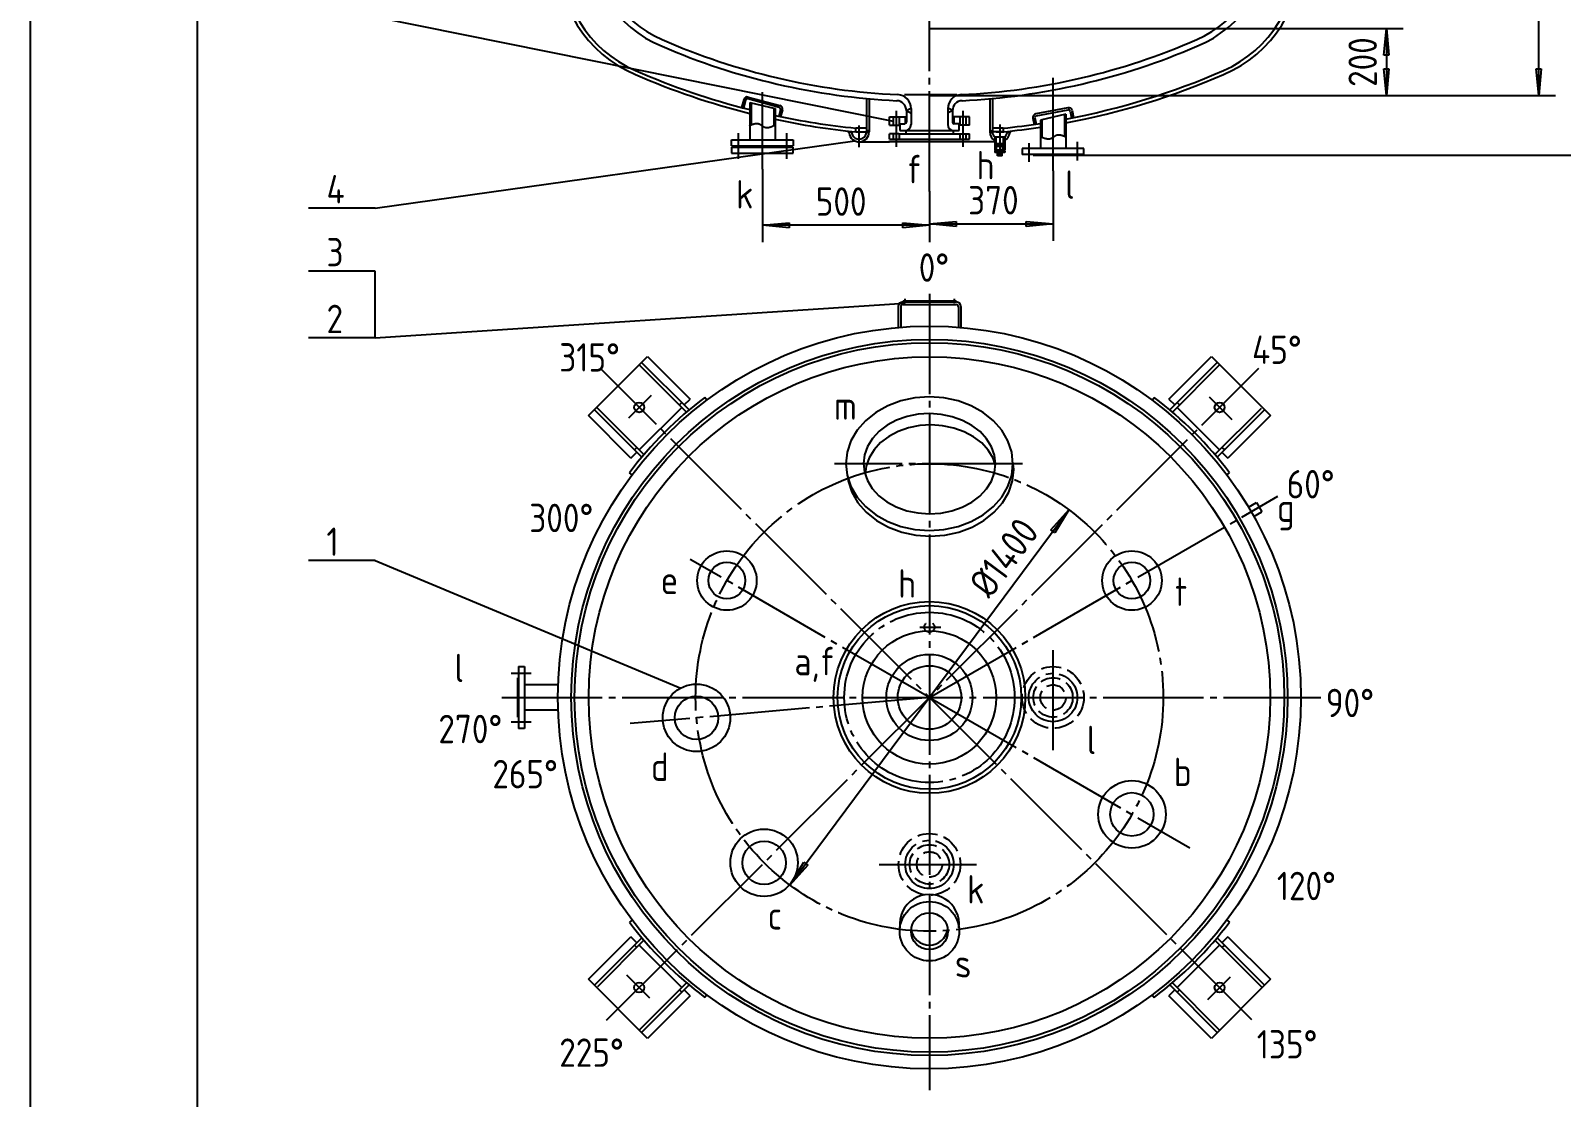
# Model space of a CAD drawing. Extents: x 900 to 66750, y -16816 to 61910.
# Drawn here: x 900.2 to 1129.3, y -3812.2 to -3652.5 of the extents above; entities that cross this region are included whole.
import ezdxf

# ---------------------------------------------------------------- set-up
doc = ezdxf.new("R2010")
doc.units = 0
doc.linetypes.add('DASHDOT', pattern=[18, 15, -1, 1, -1])
doc.linetypes.add('DASHED', pattern=[4, 3, -1])
doc.layers.get('0').update_dxf_attribs({"linetype": 'DASHDOT'})
for name, color, linetype in [('1', 7, 'CONTINUOUS'), ('11', 3, 'CONTINUOUS'), ('12', 7, 'CONTINUOUS'), ('2', 4, 'CONTINUOUS'), ('3', 7, 'CONTINUOUS'), ('4', 2, 'DASHED'), ('5', 3, 'DASHDOT'), ('8', 3, 'CONTINUOUS')]:
    doc.layers.add(name, color=color, linetype=linetype)
doc.styles.get("Standard").update_dxf_attribs({"font": 'gbenor.shx', "bigfont": 'gbcbig.shx'})
doc.dimstyles.get("Standard").update_dxf_attribs({"dimtxt": 3.5, "dimasz": 4, "dimexe": 2, "dimexo": 0, "dimgap": 1, "dimtad": 1, "dimtoh": 1, "dimdec": 4, "dimzin": 0, "dimdsep": 46, "dimtxsty": 'Standard', "dimcen": 0, "dimadec": 0, "dimazin": 0, "dimtfac": 1, "dimtdec": 4, "dimtmove": 0, "dimatfit": 0, "dimfxl": 1, "dimtolj": 1, "dimtzin": 0, "dimarcsym": 0})

# ---------------------------------------------------------------- blocks, each defined once
blk = doc.blocks.new('Cadt1')
at = {"layer": '1'}
blk.add_line((925.15, -3924.96), (925.15, -3350.96), dxfattribs=at)
at = {"layer": '2'}
blk.add_line((900.15, -3934.96), (900.15, -3340.96), dxfattribs=at)
blk = doc.blocks.new('*D3')
at = {"layer": '8'}
for p, q in [((1088.28, -3487.15), (1128.38, -3487.15)), ((1125.51, -3491.15), (1125.88, -3487.15)), ((1125.88, -3487.15), (1126.26, -3491.15)), ((1125.88, -3662.16), (1125.88, -3487.15)), ((1126.26, -3491.15), (1125.51, -3491.15)), ((1125.88, -3662.16), (1125.51, -3658.16, 1)), ((1125.51, -3658.16), (1126.26, -3658.16)), ((1126.26, -3658.16), (1125.88, -3662.16)), ((1044, -3662.16), (1128.38, -3662.16))]:
    blk.add_line(p, q, dxfattribs=at)
at = {"layer": '12', "insert": (1124.45, -3574.41), "char_height": 4.25, "width": 65536, "attachment_point": 7, "rotation": 90}
blk.add_mtext('3500', dxfattribs=at)
blk = doc.blocks.new('*D4')
at = {"layer": '8'}
for p, q in [((1009.68, -3673.21), (1009.68, -3684.11)), ((1034.68, -3676.52), (1034.68, -3684.11)), ((1009.68, -3681.61), (1013.68, -3681.23)), ((1013.68, -3681.98), (1009.68, -3681.61)), ((1034.68, -3681.61), (1009.68, -3681.61)), ((1013.68, -3681.23), (1013.68, -3681.98)), ((1030.68, -3681.98), (1030.68, -3681.23)), ((1030.68, -3681.23), (1034.68, -3681.61)), ((1034.68, -3681.61), (1030.68, -3681.98, 1))]:
    blk.add_line(p, q, dxfattribs=at)
at = {"layer": '12', "insert": (1017.67, -3680.18), "char_height": 4.25, "width": 65536, "attachment_point": 7}
blk.add_mtext('500', dxfattribs=at)
blk = doc.blocks.new('*D5')
at = {"layer": '8'}
for p, q in [((1053.18, -3673.47), (1053.18, -3683.91)), ((1034.68, -3676.52), (1034.68, -3683.91)), ((1034.68, -3681.41), (1038.68, -3681.03, 1)), ((1038.68, -3681.78), (1034.68, -3681.41)), ((1034.68, -3681.41), (1053.18, -3681.41)), ((1038.68, -3681.03), (1038.68, -3681.78)), ((1049.18, -3681.78), (1049.18, -3681.03)), ((1049.18, -3681.03), (1053.18, -3681.41)), ((1053.18, -3681.41), (1049.18, -3681.78))]:
    blk.add_line(p, q, dxfattribs=at)
at = {"layer": '12', "insert": (1040.47, -3679.98), "char_height": 4.25, "width": 65536, "attachment_point": 7}
blk.add_mtext('370', dxfattribs=at)
blk = doc.blocks.new('*D11')
at = {"layer": '8'}
for p, q in [((1082.14, -3642.39), (1101.06, -3646.27)), ((1084.49, -3643.35), (1084.68, -3642.43)), ((1084.68, -3642.43), (1089.48, -3643.89)), ((1089.48, -3643.89), (1084.49, -3643.35)), ((1089.53, -3643.68), (1088.86, -3646.96)), ((1090.1, -3643.8), (1089.43, -3647.07)), ((1090.06, -3644.01), (1095.05, -3644.56)), ((1094.86, -3645.48), (1090.06, -3644.01)), ((1095.05, -3644.56), (1094.86, -3645.48))]:
    blk.add_line(p, q, dxfattribs=at)
at = {"layer": '12', "insert": (1095.82, -3643.37), "char_height": 4.25, "width": 65536, "attachment_point": 7, "rotation": 348.4043}
blk.add_mtext('12', dxfattribs=at)
blk = doc.blocks.new('*D12')
at = {"layer": '8'}
for p, q in [((1034.68, -3652.16), (1105.58, -3652.16)), ((1102.71, -3656.16), (1103.08, -3652.16)), ((1103.08, -3652.16), (1103.46, -3656.16)), ((1103.08, -3652.16), (1103.08, -3662.16)), ((1103.46, -3656.16), (1102.71, -3656.16)), ((1103.08, -3662.16), (1102.71, -3658.16)), ((1102.71, -3658.16), (1103.46, -3658.16)), ((1103.46, -3658.16), (1103.08, -3662.16)), ((1044, -3662.16), (1105.58, -3662.16))]:
    blk.add_line(p, q, dxfattribs=at)
at = {"layer": '12', "insert": (1101.65, -3660.89), "char_height": 4.25, "width": 65536, "attachment_point": 7, "rotation": 90}
blk.add_mtext('200', dxfattribs=at)
blk = doc.blocks.new('Cadt16')
at = {"layer": '1'}
for p, q in [((983.68, -3635.9), (983.68, -3637.56, 1)), ((984.68, -3637.56), (984.68, -3635.9)), ((1084.68, -3637.56), (1084.68, -3635.9)), ((1085.68, -3637.56), (1085.68, -3635.9))]:
    blk.add_line(p, q, dxfattribs=at)
for centre, radius, start, end in [((1001.33, -3638.44), 17.67, 177.1457, 247.9066), ((1001.32, -3638.52), 16.67, 176.6917, 246.526), ((1068.04, -3638.52), 16.67, 293.474, 363.3083), ((1068.04, -3638.44), 17.67, 292.0934, 362.8543)]:
    blk.add_arc(centre, radius, start, end, dxfattribs=at)
blk = doc.blocks.new('Cadt26')
at = {"layer": '2'}
for p, q in [((1007.78, -3666.66), (1007.8, -3666.65, 1)), ((1007.8, -3666.65), (1007.81, -3666.64)), ((1007.81, -3666.64), (1007.83, -3666.63)), ((1007.83, -3666.63), (1007.86, -3666.62)), ((1007.86, -3666.62), (1007.88, -3666.61)), ((1007.88, -3666.61), (1007.91, -3666.6)), ((1007.91, -3666.6), (1007.93, -3666.59)), ((1007.93, -3666.59), (1007.96, -3666.58)), ((1007.96, -3666.58), (1007.99, -3666.57)), ((1007.99, -3666.57), (1008.02, -3666.56)), ((1008.02, -3666.56), (1008.05, -3666.55)), ((1008.05, -3666.55), (1008.08, -3666.54)), ((1008.08, -3666.54), (1008.11, -3666.52)), ((1008.11, -3666.52), (1008.14, -3666.51)), ((1008.14, -3666.51), (1008.17, -3666.5)), ((1008.17, -3666.5), (1008.2, -3666.49)), ((1008.2, -3666.49), (1008.23, -3666.48)), ((1008.23, -3666.48), (1008.27, -3666.47)), ((1008.27, -3666.47), (1008.3, -3666.46)), ((1008.3, -3666.46), (1008.33, -3666.45)), ((1008.33, -3666.45), (1008.36, -3666.44)), ((1008.36, -3666.44), (1008.4, -3666.43)), ((1008.4, -3666.43), (1008.43, -3666.42)), ((1008.43, -3666.42), (1008.46, -3666.41)), ((1008.46, -3666.41), (1008.49, -3666.4)), ((1008.49, -3666.4), (1008.52, -3666.4)), ((1008.52, -3666.4), (1008.56, -3666.39)), ((1008.56, -3666.39), (1008.59, -3666.38)), ((1008.59, -3666.38), (1008.62, -3666.38)), ((1008.62, -3666.38), (1008.65, -3666.37)), ((1008.65, -3666.37), (1008.68, -3666.37)), ((1008.68, -3666.37), (1008.71, -3666.37)), ((1008.71, -3666.37), (1008.74, -3666.36)), ((1008.74, -3666.36), (1008.77, -3666.36)), ((1008.77, -3666.36), (1008.8, -3666.36)), ((1008.8, -3666.36), (1008.83, -3666.36)), ((1008.83, -3666.36), (1008.86, -3666.36)), ((1008.86, -3666.36), (1008.88, -3666.36)), ((1008.88, -3666.36), (1008.91, -3666.36)), ((1008.91, -3666.36), (1008.94, -3666.36)), ((1008.94, -3666.36), (1008.97, -3666.36)), ((1008.97, -3666.36), (1008.99, -3666.37)), ((1008.99, -3666.37), (1009.02, -3666.37)), ((1009.02, -3666.37), (1009.05, -3666.38)), ((1009.05, -3666.38), (1009.07, -3666.38)), ((1009.07, -3666.38), (1009.1, -3666.39)), ((1009.1, -3666.39), (1009.12, -3666.4)), ((1009.12, -3666.4), (1009.15, -3666.41)), ((1009.15, -3666.41), (1009.17, -3666.41)), ((1009.17, -3666.41), (1009.2, -3666.42)), ((1009.2, -3666.42), (1009.22, -3666.43)), ((1009.22, -3666.43), (1009.24, -3666.44)), ((1009.24, -3666.44), (1009.27, -3666.45)), ((1009.27, -3666.45), (1009.29, -3666.47)), ((1009.29, -3666.47), (1009.31, -3666.48)), ((1009.31, -3666.48), (1009.33, -3666.49)), ((1009.33, -3666.49), (1009.36, -3666.5)), ((1009.36, -3666.5), (1009.38, -3666.52)), ((1009.38, -3666.52), (1009.4, -3666.53)), ((1009.4, -3666.53), (1009.42, -3666.54)), ((1009.42, -3666.54), (1009.44, -3666.56)), ((1009.44, -3666.56), (1009.46, -3666.57)), ((1009.46, -3666.57), (1009.48, -3666.59)), ((1009.48, -3666.59), (1009.5, -3666.6)), ((1009.5, -3666.6), (1009.53, -3666.62)), ((1009.53, -3666.62), (1009.55, -3666.63)), ((1009.55, -3666.63), (1009.57, -3666.65)), ((1009.57, -3666.65), (1009.59, -3666.67)), ((1009.59, -3666.67), (1009.61, -3666.68)), ((1009.61, -3666.68), (1009.63, -3666.7)), ((1009.63, -3666.7), (1009.65, -3666.71)), ((1009.65, -3666.71), (1009.67, -3666.73)), ((1009.67, -3666.73), (1009.69, -3666.74)), ((1009.69, -3666.74), (1009.71, -3666.76)), ((1009.71, -3666.76), (1009.74, -3666.77)), ((1009.74, -3666.77), (1009.76, -3666.79)), ((1009.76, -3666.79), (1009.78, -3666.8)), ((1009.78, -3666.8), (1009.8, -3666.81)), ((1009.8, -3666.81), (1009.83, -3666.83)), ((1009.83, -3666.83), (1009.85, -3666.84)), ((1009.85, -3666.84), (1009.87, -3666.85)), ((1009.87, -3666.85), (1009.9, -3666.87)), ((1009.9, -3666.87), (1009.92, -3666.88)), ((1009.92, -3666.88), (1009.94, -3666.89)), ((1009.94, -3666.89), (1009.97, -3666.9)), ((1009.97, -3666.9), (1010, -3666.91)), ((1010, -3666.91), (1010.02, -3666.92)), ((1010.02, -3666.92), (1010.05, -3666.93)), ((1010.05, -3666.93), (1010.08, -3666.93)), ((1010.08, -3666.93), (1010.1, -3666.94)), ((1010.1, -3666.94), (1010.13, -3666.95)), ((1010.13, -3666.95), (1010.16, -3666.95)), ((1010.16, -3666.95), (1010.19, -3666.96)), ((1010.19, -3666.96), (1010.22, -3666.96)), ((1010.22, -3666.96), (1010.25, -3666.96)), ((1010.25, -3666.96), (1010.28, -3666.97)), ((1010.28, -3666.97), (1010.31, -3666.97)), ((1010.31, -3666.97), (1010.34, -3666.97)), ((1010.34, -3666.97), (1010.37, -3666.97)), ((1010.37, -3666.97), (1010.4, -3666.97)), ((1010.4, -3666.97), (1010.43, -3666.97)), ((1010.43, -3666.97), (1010.47, -3666.97)), ((1010.47, -3666.97), (1010.5, -3666.97)), ((1010.5, -3666.97), (1010.53, -3666.96)), ((1010.53, -3666.96), (1010.57, -3666.96)), ((1010.57, -3666.96), (1010.6, -3666.95)), ((1010.6, -3666.95), (1010.64, -3666.95)), ((1010.64, -3666.95), (1010.67, -3666.94)), ((1010.67, -3666.94), (1010.7, -3666.93)), ((1010.7, -3666.93), (1010.74, -3666.93)), ((1010.74, -3666.93), (1010.77, -3666.92)), ((1010.77, -3666.92), (1010.8, -3666.91)), ((1010.8, -3666.91), (1010.83, -3666.9)), ((1010.83, -3666.9), (1010.86, -3666.9)), ((1010.86, -3666.9), (1010.9, -3666.89)), ((1010.9, -3666.89), (1010.93, -3666.88)), ((1010.93, -3666.88), (1010.96, -3666.87)), ((1010.96, -3666.87), (1011, -3666.85)), ((1011, -3666.85), (1011.05, -3666.83)), ((1011.05, -3666.83), (1011.1, -3666.81)), ((1011.1, -3666.81), (1011.16, -3666.78)), ((1011.16, -3666.78), (1011.22, -3666.76)), ((1011.22, -3666.76), (1011.29, -3666.73)), ((1011.29, -3666.73), (1011.35, -3666.69)), ((1011.35, -3666.69), (1011.42, -3666.66)), ((1011.42, -3666.66), (1011.48, -3666.63)), ((1011.48, -3666.63), (1011.53, -3666.61)), ((1011.53, -3666.61), (1011.58, -3666.59))]:
    blk.add_line(p, q, dxfattribs=at)
blk = doc.blocks.new('Cadt30')
at = {"layer": '11', "width": 65536, "attachment_point": 7}
for s, insert, char_height in [('l', (963.6, -3750), 4.25), ('1', (965.42, -3749.97), 2.55)]:
    blk.add_mtext(s, dxfattribs=dict(at, insert=insert, char_height=char_height))
blk = doc.blocks.new('Cadt31')
at = {"layer": '11', "width": 65536, "attachment_point": 7}
for s, insert, char_height in [('l', (1058.22, -3760.78), 4.25), ('2', (1060.05, -3760.75), 2.55)]:
    blk.add_mtext(s, dxfattribs=dict(at, insert=insert, char_height=char_height))
blk = doc.blocks.new('Cadt32')
at = {"layer": '1'}
for p, q in [((979.08, -3638.1), (979.08, -3640.52, 1)), ((983.68, -3638.1), (979.08, -3638.1, 6.28)), ((979.68, -3640.52), (979.68, -3638.1)), ((1090.28, -3638.1), (1085.68, -3638.1, 6.28))]:
    blk.add_line(p, q, dxfattribs=at)
for centre, radius, start, end in [((997.99, -3641.57), 18.93, 176.8263, 247.3072), ((997.98, -3641.62), 18.33, 176.5642, 246.5341), ((1071.38, -3641.57), 18.93, 292.6928, 363.1737), ((1071.38, -3641.62), 18.33, 293.4659, 363.4358), ((1034.68, -3557.62), 110, 246.4218, 255.845), ((1034.68, -3557.62), 110, 280.6876, 293.5782), ((1034.68, -3557.57), 110.6, 246.5574, 255.9234), ((1034.68, -3557.57), 110.6, 280.629, 293.4426), ((1034.68, -3557.62), 110, 257.8776, 264.2477), ((1034.68, -3557.57), 110.6, 257.9444, 264.2791), ((1034.68, -3557.62), 110, 275.7523, 278.6796), ((1034.68, -3557.57), 110.6, 275.7209, 278.6322)]:
    blk.add_arc(centre, radius, start, end, dxfattribs=at)
blk = doc.blocks.new('Cadt33')
at = {"layer": '2'}
for p, q in [((1053.76, -3668.13), (1053.74, -3668.13)), ((1053.79, -3668.12), (1053.76, -3668.13)), ((1053.81, -3668.11), (1053.79, -3668.12)), ((1053.84, -3668.11), (1053.81, -3668.11)), ((1053.87, -3668.1), (1053.84, -3668.11)), ((1053.89, -3668.1), (1053.87, -3668.1)), ((1053.92, -3668.1), (1053.89, -3668.1)), ((1053.95, -3668.1), (1053.92, -3668.1)), ((1053.98, -3668.09), (1053.95, -3668.1)), ((1054.01, -3668.09), (1053.98, -3668.09)), ((1054.03, -3668.09), (1054.01, -3668.09)), ((1054.06, -3668.1), (1054.03, -3668.09)), ((1054.09, -3668.1), (1054.06, -3668.1)), ((1054.12, -3668.1), (1054.09, -3668.1)), ((1054.15, -3668.1), (1054.12, -3668.1)), ((1054.18, -3668.11), (1054.15, -3668.1)), ((1054.21, -3668.11), (1054.18, -3668.11)), ((1054.24, -3668.11), (1054.21, -3668.11)), ((1054.27, -3668.12), (1054.24, -3668.11)), ((1054.31, -3668.13), (1054.27, -3668.12)), ((1054.34, -3668.13), (1054.31, -3668.13)), ((1051.33, -3668.34), (1051.28, -3668.32)), ((1051.38, -3668.37), (1051.33, -3668.34)), ((1051.44, -3668.4), (1051.38, -3668.37)), ((1051.51, -3668.43), (1051.44, -3668.4)), ((1051.57, -3668.46), (1051.51, -3668.43)), ((1051.64, -3668.49), (1051.57, -3668.46)), ((1051.7, -3668.52), (1051.64, -3668.49)), ((1051.76, -3668.55), (1051.7, -3668.52)), ((1051.81, -3668.57), (1051.76, -3668.55)), ((1051.86, -3668.59), (1051.81, -3668.57)), ((1051.9, -3668.6), (1051.86, -3668.59)), ((1051.93, -3668.61), (1051.9, -3668.6)), ((1051.97, -3668.62), (1051.93, -3668.61)), ((1052, -3668.63), (1051.97, -3668.62)), ((1052.03, -3668.64), (1052, -3668.63)), ((1052.06, -3668.65), (1052.03, -3668.64)), ((1052.09, -3668.66), (1052.06, -3668.65)), ((1052.12, -3668.66), (1052.09, -3668.66)), ((1052.16, -3668.67), (1052.12, -3668.66)), ((1052.19, -3668.68), (1052.16, -3668.67)), ((1052.23, -3668.68), (1052.19, -3668.68)), ((1052.26, -3668.69), (1052.23, -3668.68)), ((1052.3, -3668.7), (1052.26, -3668.69)), ((1052.33, -3668.7), (1052.3, -3668.7)), ((1052.36, -3668.7), (1052.33, -3668.7)), ((1052.4, -3668.71), (1052.36, -3668.7)), ((1052.43, -3668.71), (1052.4, -3668.71)), ((1052.46, -3668.71), (1052.43, -3668.71)), ((1052.49, -3668.71), (1052.46, -3668.71)), ((1052.52, -3668.71), (1052.49, -3668.71)), ((1052.55, -3668.71), (1052.52, -3668.71)), ((1052.58, -3668.7), (1052.55, -3668.71)), ((1052.61, -3668.7), (1052.58, -3668.7)), ((1052.64, -3668.7), (1052.61, -3668.7)), ((1052.67, -3668.69), (1052.64, -3668.7)), ((1052.7, -3668.69), (1052.67, -3668.69)), ((1052.73, -3668.68), (1052.7, -3668.69)), ((1052.76, -3668.68), (1052.73, -3668.68)), ((1052.79, -3668.67), (1052.76, -3668.68)), ((1052.81, -3668.66), (1052.79, -3668.67)), ((1052.84, -3668.65), (1052.81, -3668.66)), ((1052.87, -3668.64), (1052.84, -3668.65)), ((1052.89, -3668.64), (1052.87, -3668.64)), ((1052.92, -3668.62), (1052.89, -3668.64)), ((1052.94, -3668.61), (1052.92, -3668.62)), ((1052.97, -3668.6), (1052.94, -3668.61)), ((1052.99, -3668.59), (1052.97, -3668.6)), ((1053.01, -3668.58), (1052.99, -3668.59)), ((1053.04, -3668.56), (1053.01, -3668.58)), ((1053.06, -3668.55), (1053.04, -3668.56)), ((1053.08, -3668.54), (1053.06, -3668.55)), ((1053.1, -3668.52), (1053.08, -3668.54)), ((1053.13, -3668.51), (1053.1, -3668.52)), ((1053.15, -3668.49), (1053.13, -3668.51)), ((1053.17, -3668.48), (1053.15, -3668.49)), ((1053.19, -3668.46), (1053.17, -3668.48)), ((1053.21, -3668.45), (1053.19, -3668.46)), ((1053.23, -3668.43), (1053.21, -3668.45)), ((1053.25, -3668.42), (1053.23, -3668.43)), ((1053.27, -3668.4), (1053.25, -3668.42)), ((1053.29, -3668.39), (1053.27, -3668.4)), ((1053.31, -3668.37), (1053.29, -3668.39)), ((1053.34, -3668.36), (1053.31, -3668.37)), ((1053.36, -3668.34), (1053.34, -3668.36)), ((1053.38, -3668.32), (1053.36, -3668.34)), ((1053.4, -3668.31), (1053.38, -3668.32)), ((1053.42, -3668.3), (1053.4, -3668.31)), ((1053.44, -3668.28), (1053.42, -3668.3)), ((1053.46, -3668.27), (1053.44, -3668.28)), ((1053.48, -3668.25), (1053.46, -3668.27)), ((1053.51, -3668.24), (1053.48, -3668.25)), ((1053.53, -3668.23), (1053.51, -3668.24)), ((1053.55, -3668.21), (1053.53, -3668.23)), ((1053.57, -3668.2), (1053.55, -3668.21)), ((1053.6, -3668.19), (1053.57, -3668.2)), ((1053.62, -3668.18), (1053.6, -3668.19)), ((1053.64, -3668.17), (1053.62, -3668.18)), ((1053.67, -3668.16), (1053.64, -3668.17)), ((1053.69, -3668.15), (1053.67, -3668.16)), ((1053.71, -3668.14), (1053.69, -3668.15)), ((1053.74, -3668.13), (1053.71, -3668.14)), ((1054.37, -3668.14), (1054.34, -3668.13)), ((1054.4, -3668.15), (1054.37, -3668.14)), ((1054.43, -3668.16), (1054.4, -3668.15)), ((1054.47, -3668.17), (1054.43, -3668.16)), ((1054.5, -3668.17), (1054.47, -3668.17)), ((1054.53, -3668.18), (1054.5, -3668.17)), ((1054.56, -3668.19), (1054.53, -3668.18)), ((1054.6, -3668.21), (1054.56, -3668.19)), ((1054.63, -3668.22), (1054.6, -3668.21)), ((1054.66, -3668.23), (1054.63, -3668.22)), ((1054.69, -3668.24), (1054.66, -3668.23)), ((1054.72, -3668.25), (1054.69, -3668.24)), ((1054.75, -3668.26), (1054.72, -3668.25)), ((1054.78, -3668.27), (1054.75, -3668.26)), ((1054.81, -3668.28), (1054.78, -3668.27)), ((1054.84, -3668.29), (1054.81, -3668.28)), ((1054.87, -3668.31), (1054.84, -3668.29)), ((1054.9, -3668.32), (1054.87, -3668.31)), ((1054.93, -3668.33), (1054.9, -3668.32)), ((1054.96, -3668.34), (1054.93, -3668.33)), ((1054.98, -3668.35), (1054.96, -3668.34)), ((1055.01, -3668.36), (1054.98, -3668.35)), ((1055.03, -3668.37), (1055.01, -3668.36)), ((1055.05, -3668.38), (1055.03, -3668.37)), ((1055.07, -3668.39), (1055.05, -3668.38)), ((1055.08, -3668.39), (1055.07, -3668.39, 1))]:
    blk.add_line(p, q, dxfattribs=at)
blk = doc.blocks.new('*D33')
at = {"layer": '8'}
for p, q in [((1088.28, -3487.15), (1137.78, -3487.15)), ((1134.91, -3491.15), (1135.28, -3487.15)), ((1135.28, -3487.15), (1135.66, -3491.15)), ((1135.28, -3671.1), (1135.28, -3487.15)), ((1135.66, -3491.15), (1134.91, -3491.15)), ((1135.28, -3671.1), (1134.91, -3667.1, 1)), ((1134.91, -3667.1), (1135.66, -3667.1)), ((1135.66, -3667.1), (1135.28, -3671.1)), ((1056.13, -3671.1), (1137.78, -3671.1))]:
    blk.add_line(p, q, dxfattribs=at)
at = {"layer": '12', "insert": (1133.85, -3572.41), "char_height": 4.25, "width": 65536, "attachment_point": 7, "rotation": 90}
blk.add_mtext('3681', dxfattribs=at)
blk = doc.blocks.new('Cadt36')
at = {"layer": '11', "width": 65536, "attachment_point": 7}
for s, insert, char_height in [('l', (1055, -3677.65), 4.25), ('2', (1056.82, -3677.62), 2.55)]:
    blk.add_mtext(s, dxfattribs=dict(at, insert=insert, char_height=char_height))
blk = doc.blocks.new('*D38')
at = {"layer": '8'}
for p, q in [((1013.81, -3780.39), (1055.55, -3724.2)), ((1052.87, -3727.19), (1055.55, -3724.2)), ((1055.55, -3724.2), (1053.47, -3727.64)), ((1053.47, -3727.64), (1052.87, -3727.19)), ((1013.81, -3780.39), (1015.89, -3776.96)), ((1016.49, -3777.4), (1013.81, -3780.39)), ((1015.89, -3776.96), (1016.49, -3777.4))]:
    blk.add_line(p, q, dxfattribs=at)
at = {"layer": '12', "insert": (1043.76, -3737.69), "char_height": 4.25, "width": 65536, "attachment_point": 7, "rotation": 53.3889}
blk.add_mtext('%%c1400', dxfattribs=at)
blk = doc.blocks.new('*D42')
at = {"layer": '8'}
for p, q in [((1040.93, -3370.22), (1146.77, -3370.22)), ((1143.9, -3374.22), (1144.27, -3370.22)), ((1144.27, -3370.22), (1144.65, -3374.22)), ((1144.27, -3671.1), (1144.27, -3370.22)), ((1144.65, -3374.22), (1143.9, -3374.22)), ((1144.27, -3671.1), (1143.9, -3667.1, 1)), ((1143.9, -3667.1), (1144.65, -3667.1)), ((1144.65, -3667.1), (1144.27, -3671.1)), ((1056.13, -3671.1), (1146.77, -3671.1))]:
    blk.add_line(p, q, dxfattribs=at)
at = {"layer": '12', "insert": (1142.84, -3510.56), "char_height": 4.25, "width": 65536, "attachment_point": 7, "rotation": 90}
blk.add_mtext('6130', dxfattribs=at)

msp = doc.modelspace()

# ---------------------------------------------------------------- linework, layer by layer
for p, q in [((1034.68087, -3676.52269), (1034.68087, -3365.2474)), ((1053.18087, -3673.46829), (1053.18087, -3659.51379)), ((1009.68087, -3673.2095), (1009.68087, -3661.67622)), ((1029.68087, -3664.45181), (1029.68087, -3669.86612)), ((1039.68087, -3664.45181), (1039.68087, -3669.86612)), ((1006.05587, -3667.81831), (1006.05587, -3671.6487)), ((1013.30587, -3667.81831), (1013.30587, -3671.6487)), ((1024.15587, -3669.91335), (1024.15587, -3666.6466)), ((1044.64784, -3667.63211), (1045.82337, -3667.63211, 6.28319)), ((1045.20587, -3666.51231), (1045.20587, -3671.25731)), ((1049.55587, -3669.30106), (1049.55587, -3672.09027)), ((1056.80587, -3669.12516), (1056.80587, -3671.91437)), ((989.67611, -3710.43296), (993.08031, -3707.02877)), ((1076.54418, -3707.29152), (1079.94838, -3710.69572)), ((1033.22372, -3741.77628), (1036.36278, -3741.77628)), ((1053.18087, -3760.19177), (1053.18087, -3744.79365)), ((972.08921, -3748.67128), (975.06921, -3748.67128)), ((972.08921, -3755.92128), (975.06921, -3755.92128)), ((1027.1778, -3777.29628), (1041.70597, -3777.29628)), ((992.81755, -3797.30103), (989.41336, -3793.89683)), ((1079.68562, -3794.15959), (1076.28142, -3797.56379))]:
    msp.add_line(p, q)
for centre in [(1053.18087, -3752.29628), (1034.68087, -3777.29628)]:
    msp.add_circle(centre, 3.625)
at = {"layer": '1'}
for p, q in [((1006.8821, -3662.79358), (1006.56769, -3663.96696, 6.28319)), ((1007.17188, -3662.87123), (1006.85784, -3664.04324)), ((1012.2111, -3663.96267), (1007.47806, -3662.69445, 6.28319)), ((1007.55571, -3662.40468), (1012.28875, -3663.67289)), ((1007.78087, -3663.21455), (1011.58087, -3664.10582)), ((1007.78087, -3663.21455), (1007.78087, -3668.80665)), ((1007.98087, -3663.26146), (1007.98087, -3666.57337)), ((1025.25587, -3662.62941), (1025.25587, -3667.61493)), ((1025.65587, -3662.66609), (1025.65587, -3667.61493)), ((1030.96028, -3662.04493), (1038.80079, -3662.04493, 6.28319)), ((1043.70587, -3662.66609), (1043.70587, -3667.61493)), ((1044.10587, -3662.62941), (1044.10587, -3667.61493)), ((1011.38087, -3664.05891), (1011.38087, -3666.68149)), ((1011.58087, -3664.10582), (1011.58087, -3668.80665)), ((1012.38788, -3664.26885), (1012.11668, -3665.28097)), ((1012.67765, -3664.3465), (1012.41086, -3665.3422)), ((1028.68087, -3666.61019), (1028.68087, -3665.36019)), ((1028.68087, -3665.36019), (1031.23087, -3665.36019)), ((1029.23087, -3665.36019), (1029.23087, -3666.61019)), ((1030.13087, -3665.36019), (1030.13087, -3666.61019)), ((1031.03087, -3665.36019), (1031.03087, -3666.41019)), ((1031.23032, -3664.41019), (1031.92642, -3664.0083)), ((1031.23032, -3664.41019), (1031.93087, -3664.81465)), ((1031.23087, -3664.45053), (1031.23087, -3666.16019)), ((1031.93087, -3664.14493), (1031.93087, -3666.51019)), ((1037.43087, -3664.14493), (1037.43087, -3666.51019)), ((1038.13141, -3664.41019), (1037.43087, -3664.81465)), ((1038.13141, -3664.41019), (1037.43532, -3664.0083)), ((1038.13087, -3664.45053), (1038.13087, -3666.16019)), ((1040.68087, -3665.36019), (1038.13087, -3665.36019)), ((1038.33087, -3665.36019), (1038.33087, -3666.41019)), ((1039.23087, -3665.36019), (1039.23087, -3666.61019)), ((1040.13087, -3665.36019), (1040.13087, -3666.61019)), ((1040.68087, -3666.61019), (1040.68087, -3665.36019)), ((1050.16222, -3665.58714), (1050.33964, -3666.49989, 6.28319)), ((1050.45671, -3665.5299), (1050.63686, -3666.45673)), ((1055.40714, -3664.00734), (1050.59717, -3664.9423)), ((1050.65441, -3665.23679), (1055.46439, -3664.30183)), ((1055.08087, -3664.95087), (1051.28087, -3665.84213)), ((1051.48087, -3665.79522), (1051.48087, -3668.4178)), ((1054.88087, -3664.99777), (1054.88087, -3668.30968, 6.34315)), ((1055.08087, -3664.95087), (1055.08087, -3670.10296)), ((1055.75749, -3664.49953), (1055.96018, -3665.54228, 6.28319)), ((1056.05198, -3664.44229), (1056.25444, -3665.48384, 6.28319)), ((1022.66412, -3667.77206), (1022.5032, -3667.49335, 6.28319)), ((1023.04521, -3667.55204), (1022.66412, -3667.77206)), ((1023.65587, -3667.61493), (1023.65587, -3667.06623)), ((1025.25587, -3667.06623), (1023.65587, -3667.06623)), ((1023.65587, -3667.61493), (1025.25587, -3667.61493)), ((1025.25587, -3667.61493), (1025.65587, -3667.38399, 6.28319)), ((1025.25587, -3667.61493), (1025.64014, -3667.83679)), ((1028.68087, -3666.61019), (1030.13087, -3666.61019, 6.28319)), ((1028.68087, -3668.71019), (1028.68087, -3667.91019)), ((1030.12087, -3667.91019), (1028.68087, -3667.91019)), ((1029.23087, -3667.91019), (1029.23087, -3668.71019)), ((1030.12087, -3666.61019), (1030.23087, -3666.61019)), ((1030.12087, -3667.91019), (1040.12087, -3667.91019)), ((1030.13087, -3667.91019), (1030.13087, -3668.71019)), ((1030.18087, -3666.51019), (1030.23087, -3666.51019)), ((1030.18087, -3666.51019), (1030.18087, -3666.61019)), ((1030.23087, -3666.41019), (1030.98087, -3666.41019)), ((1030.23087, -3666.41019), (1030.23087, -3667.41019)), ((1030.23087, -3667.41019), (1039.13087, -3667.41019, 6.28319)), ((1030.23087, -3667.91019), (1039.13087, -3667.91019)), ((1031.13087, -3667.41019), (1031.13087, -3667.91019)), ((1038.23087, -3667.41019), (1038.23087, -3667.91019)), ((1039.13087, -3666.41019), (1038.38087, -3666.41019)), ((1039.13087, -3666.41019), (1038.38087, -3666.41019)), ((1039.13087, -3667.41019), (1039.13087, -3666.41019)), ((1039.18087, -3666.51019), (1039.13087, -3666.51019)), ((1039.24087, -3666.61019), (1039.13087, -3666.61019)), ((1039.18087, -3666.51019), (1039.18087, -3666.61019)), ((1040.68087, -3666.61019), (1039.23087, -3666.61019, 6.28319)), ((1039.23087, -3667.91019), (1039.23087, -3668.71019)), ((1040.12087, -3667.91019), (1040.68087, -3667.91019)), ((1040.13087, -3667.91019), (1040.13087, -3668.71019)), ((1040.68087, -3668.71019), (1040.68087, -3667.91019)), ((1044.10587, -3667.61493), (1043.70587, -3667.38399)), ((1044.10587, -3667.61493), (1043.7216, -3667.83679)), ((1045.70587, -3667.06623), (1044.10587, -3667.06623)), ((1045.70587, -3667.61493), (1044.10587, -3667.61493, 6.28319)), ((1045.70587, -3667.06623), (1045.70587, -3667.61493)), ((1046.30869, -3667.55287), (1046.69707, -3667.77711)), ((1046.69707, -3667.77711), (1046.86106, -3667.49307)), ((1051.28087, -3665.84213), (1051.28087, -3670.10296)), ((1005.05587, -3669.70665), (1005.05587, -3668.80665)), ((1005.05587, -3668.80665), (1014.30587, -3668.80665)), ((1005.05587, -3669.70665), (1014.30587, -3669.70665)), ((1005.05587, -3669.90665), (1014.30587, -3669.90665)), ((1005.05587, -3669.90665), (1005.05587, -3670.80665)), ((1006.73087, -3669.70665), (1006.73087, -3669.80665)), ((1012.63087, -3669.80665), (1006.73087, -3669.80665)), ((1006.73087, -3669.90665), (1006.73087, -3669.80665)), ((1012.63087, -3669.70665), (1012.63087, -3669.80665)), ((1012.63087, -3669.90665), (1012.63087, -3669.80665)), ((1014.30587, -3668.80665), (1014.30587, -3669.70665)), ((1014.30587, -3670.80665), (1014.30587, -3669.90665)), ((1024.15587, -3669.11493), (1028.68087, -3669.11493)), ((1044.45587, -3669.11493), (1028.56493, -3669.11493)), ((1028.68087, -3668.71019), (1040.68087, -3668.71019)), ((1045.95587, -3668.4196), (1044.45587, -3668.4196)), ((1044.45587, -3668.4196), (1044.45587, -3670.3446)), ((1044.53087, -3670.4196), (1044.45587, -3670.3446)), ((1044.65587, -3669.4196), (1044.65587, -3668.4196)), ((1045.75587, -3669.4196), (1044.65587, -3669.4196)), ((1044.74087, -3670.3446), (1044.66587, -3670.4196)), ((1044.68087, -3669.7696), (1044.73087, -3669.7196)), ((1044.68087, -3669.7696), (1045.73087, -3669.7696)), ((1044.68087, -3670.3196), (1044.68087, -3669.7696)), ((1044.68087, -3670.3196), (1045.73087, -3670.3196)), ((1045.68087, -3669.7196), (1044.73087, -3669.7196, 6.28319)), ((1044.74087, -3669.7196), (1044.74087, -3669.4196)), ((1044.74087, -3670.3446), (1044.74087, -3670.3196)), ((1044.85046, -3670.3446), (1044.74087, -3670.3446)), ((1044.85046, -3670.3196), (1044.85046, -3670.4946)), ((1045.56128, -3670.3196), (1045.56128, -3670.4946)), ((1045.67087, -3670.3446), (1045.56128, -3670.3446)), ((1045.67087, -3669.7196), (1045.67087, -3669.4196)), ((1045.67087, -3670.3446), (1045.67087, -3670.3196)), ((1045.74587, -3670.4196), (1045.67087, -3670.3446)), ((1045.73087, -3669.7696), (1045.68087, -3669.7196)), ((1045.73087, -3670.3196), (1045.73087, -3669.7696)), ((1045.75587, -3669.4196), (1045.75587, -3668.4196)), ((1045.95587, -3670.3446), (1045.88087, -3670.4196)), ((1045.95587, -3668.4196), (1045.95587, -3670.3446)), ((1057.80587, -3670.10296), (1048.55587, -3670.10296)), ((1048.55587, -3670.10296), (1048.55587, -3671.00296)), ((1057.80587, -3671.00296), (1057.80587, -3670.10296)), ((1005.05587, -3670.80665), (1014.30587, -3670.80665)), ((1045.95587, -3670.4946), (1044.45587, -3670.4946)), ((1044.45587, -3670.4946), (1044.45587, -3670.6946)), ((1045.95587, -3670.6946), (1044.45587, -3670.6946)), ((1044.85046, -3670.4196), (1044.53087, -3670.4196)), ((1044.85237, -3671.1946), (1044.85237, -3670.6946)), ((1045.55937, -3671.1946), (1044.85237, -3671.1946)), ((1045.18087, -3670.6946), (1045.18087, -3671.1946)), ((1045.23087, -3670.6946), (1045.23087, -3671.1946)), ((1045.55937, -3671.1946), (1045.55937, -3670.6946, 6.28319)), ((1045.56128, -3670.4196), (1045.88087, -3670.4196)), ((1045.95587, -3670.4946), (1045.95587, -3670.6946)), ((1057.80587, -3671.00296), (1048.55587, -3671.00296)), ((1050.23087, -3671.00296), (1050.23087, -3671.10296)), ((1050.23087, -3671.10296), (1056.13087, -3671.10296)), ((1050.23087, -3671.10296), (1056.13087, -3671.10296)), ((1050.23087, -3671.10296), (1056.13087, -3671.10296)), ((1056.13087, -3671.00296), (1056.13087, -3671.10296)), ((1030.69571, -3693.08703), (1038.69571, -3693.08703)), ((1030.72634, -3692.89953), (1030.72634, -3693.08703, 6.28319)), ((1030.72634, -3692.89953), (1038.66509, -3692.89953)), ((1038.66509, -3693.08703), (1038.66509, -3692.89953)), ((1030.00821, -3693.77453), (1030.00821, -3696.83703, 6.28319)), ((1030.38321, -3693.83703), (1030.38321, -3696.83703)), ((1030.75821, -3693.46203), (1038.63321, -3693.46203)), ((1039.00821, -3693.83703), (1039.00821, -3696.83703, 6.28319)), ((1039.38321, -3693.77453), (1039.38321, -3696.83703, 6.28319)), ((983.64544, -3710.09968), (992.48427, -3701.26084)), ((998.70558, -3709.24992), (991.60039, -3702.14473)), ((992.48427, -3701.26084), (998.84823, -3707.6248)), ((1070.5135, -3707.6248), (1076.87746, -3701.26084)), ((1070.65615, -3709.24992), (1077.76135, -3702.14473)), ((1076.87746, -3701.26084), (1085.7163, -3710.09968)), ((998.32198, -3709.57343), (991.357, -3702.60845)), ((1071.03975, -3709.57343), (1078.1149, -3702.49828)), ((991.63451, -3716.32099), (984.52932, -3709.21579)), ((991.95802, -3715.93739), (984.88287, -3708.86224)), ((991.24683, -3715.2262), (997.61079, -3708.86224)), ((997.25724, -3708.50869), (997.61079, -3708.15513, 6.28319)), ((997.96435, -3708.50869), (998.84823, -3707.6248)), ((1001.35185, -3707.79306), (1001.05213, -3707.39285)), ((1028.43087, -3708.63602), (1026.64602, -3709.63583)), ((1030.40562, -3707.89935), (1028.43087, -3708.63602)), ((1032.51026, -3707.4482), (1030.40562, -3707.89935)), ((1034.68087, -3707.29628), (1032.51026, -3707.4482)), ((1036.85147, -3707.4482), (1034.68087, -3707.29628)), ((1038.95612, -3707.89935), (1036.85147, -3707.4482)), ((1040.93087, -3708.63602), (1038.95612, -3707.89935)), ((1042.71571, -3709.63583), (1040.93087, -3708.63602)), ((1068.00989, -3707.79306), (1068.30961, -3707.39285)), ((1070.5135, -3707.6248), (1071.39739, -3708.50869)), ((1071.75094, -3708.15513), (1072.10449, -3708.50869)), ((1071.75094, -3708.86224), (1078.1149, -3715.2262)), ((1077.40371, -3715.93739), (1084.36869, -3708.97241)), ((1077.72722, -3716.32099), (1084.83242, -3709.21579)), ((990.0094, -3716.46364), (983.64544, -3710.09968)), ((1025.10531, -3710.8684), (1023.85555, -3712.29628)), ((1026.64602, -3709.63583), (1025.10531, -3710.8684)), ((1028.35459, -3711.53105), (1027.13514, -3712.45165)), ((1029.76626, -3710.78562), (1028.35459, -3711.53105)), ((1031.32725, -3710.23802), (1029.76626, -3710.78562)), ((1032.99015, -3709.90487), (1031.32725, -3710.23802)), ((1033.23253, -3711.60153), (1031.56963, -3711.93468)), ((1034.70442, -3709.79631), (1032.99015, -3709.90487)), ((1034.9468, -3711.49297), (1033.23253, -3711.60153)), ((1036.41797, -3709.91564), (1034.70442, -3709.79631)), ((1036.66035, -3711.6123), (1034.9468, -3711.49297)), ((1038.07874, -3710.25921), (1036.41797, -3709.91564)), ((1038.32112, -3711.95587), (1036.66035, -3711.6123)), ((1039.63627, -3710.81661), (1038.07874, -3710.25921)), ((1041.04323, -3711.57089), (1039.63627, -3710.81661)), ((1042.25687, -3712.49913), (1041.04323, -3711.57089)), ((1044.25642, -3710.8684), (1042.71571, -3709.63583)), ((1045.50618, -3712.29628), (1044.25642, -3710.8684)), ((1085.7163, -3710.09968), (1079.35234, -3716.46364)), ((1022.93471, -3713.87607), (1022.37077, -3715.55979)), ((1023.85555, -3712.29628), (1022.93471, -3713.87607)), ((1026.14496, -3713.51946), (1025.41415, -3714.70202)), ((1027.13514, -3712.45165), (1026.14496, -3713.51946)), ((1028.59697, -3713.22771), (1027.37752, -3714.14831)), ((1030.00864, -3712.48228), (1028.59697, -3713.22771)), ((1031.56963, -3711.93468), (1030.00864, -3712.48228)), ((1039.87865, -3712.51327), (1038.32112, -3711.95587)), ((1041.28561, -3713.26755), (1039.87865, -3712.51327)), ((1042.49925, -3714.19579), (1041.28561, -3713.26755)), ((1043.24032, -3713.57313), (1042.25687, -3712.49913)), ((1043.9637, -3714.76026), (1043.24032, -3713.57313)), ((1046.42702, -3713.87607), (1045.50618, -3712.29628)), ((1046.99096, -3715.55979), (1046.42702, -3713.87607)), ((990.0094, -3716.46364), (990.89328, -3715.57976)), ((990.53973, -3715.2262), (990.89328, -3714.87265)), ((1022.37077, -3715.55979), (1022.18087, -3717.29628)), ((1024.96489, -3715.9634), (1024.81086, -3717.26529)), ((1025.41415, -3714.70202), (1024.96489, -3715.9634)), ((1026.38734, -3715.21612), (1025.65653, -3716.39868)), ((1027.37752, -3714.14831), (1026.38734, -3715.21612)), ((1043.4827, -3715.26979), (1042.49925, -3714.19579)), ((1044.20608, -3716.45692), (1043.4827, -3715.26979)), ((1044.40502, -3716.02444), (1043.9637, -3714.76026)), ((1044.55088, -3717.32727), (1044.40502, -3716.02444)), ((1047.18087, -3717.29628), (1046.99096, -3715.55979)), ((1078.46845, -3714.87265), (1078.82201, -3715.2262, 6.28319)), ((1078.46845, -3715.57976), (1079.35234, -3716.46364)), ((1022.18087, -3717.29628), (1022.37077, -3719.03276)), ((1024.81086, -3717.26529), (1024.95672, -3718.56811)), ((1025.20727, -3717.66006), (1025.06361, -3718.8743)), ((1025.65653, -3716.39868), (1025.20727, -3717.66006)), ((1044.54051, -3717.41491), (1044.20608, -3716.45692)), ((1044.39684, -3718.62915), (1044.55088, -3717.32727)), ((1046.99096, -3719.03276), (1047.18087, -3717.29628)), ((1047.11215, -3719.88109), (1047.30206, -3718.14461)), ((1047.30206, -3718.14461), (1047.20928, -3717.29628)), ((990.17765, -3718.96726), (989.77744, -3718.66754)), ((1022.37077, -3719.03276), (1022.93471, -3720.71648)), ((1022.41296, -3719.15873), (1022.49196, -3719.88109)), ((1022.49196, -3719.88109), (1023.0559, -3721.56481)), ((1022.93471, -3720.71648), (1023.85555, -3722.29628)), ((1024.95672, -3718.56811), (1025.39804, -3719.83229)), ((1025.39804, -3719.83229), (1026.12141, -3721.01942)), ((1043.21677, -3721.0731), (1043.94759, -3719.89053)), ((1043.94759, -3719.89053), (1044.39684, -3718.62915)), ((1045.50618, -3722.29628), (1046.42702, -3720.71648)), ((1046.42702, -3720.71648), (1046.99096, -3719.03276)), ((1046.54821, -3721.56481), (1047.11215, -3719.88109)), ((1079.18409, -3718.96726), (1079.5843, -3718.66754)), ((1023.0559, -3721.56481), (1023.97674, -3723.14461)), ((1023.85555, -3722.29628), (1025.10531, -3723.72415)), ((1026.12141, -3721.01942), (1027.10486, -3722.09342)), ((1027.10486, -3722.09342), (1028.31851, -3723.02166)), ((1028.31851, -3723.02166), (1029.72547, -3723.77594)), ((1039.59548, -3723.80693), (1041.00715, -3723.0615)), ((1041.00715, -3723.0615), (1042.2266, -3722.1409)), ((1042.2266, -3722.1409), (1043.21677, -3721.0731)), ((1044.25642, -3723.72415), (1045.50618, -3722.29628)), ((1045.62737, -3723.14461), (1046.54821, -3721.56481)), ((1082.42766, -3723.80589), (1083.62934, -3723.1121)), ((1083.62934, -3723.1121), (1084.42934, -3724.49774)), ((1023.97674, -3723.14461), (1025.2265, -3724.57248)), ((1025.10531, -3723.72415), (1026.64602, -3724.95672)), ((1025.2265, -3724.57248), (1026.76721, -3725.80505)), ((1026.64602, -3724.95672), (1028.43087, -3725.95653)), ((1029.72547, -3723.77594), (1031.283, -3724.33334)), ((1031.283, -3724.33334), (1032.94377, -3724.67692)), ((1032.94377, -3724.67692), (1034.65732, -3724.79624)), ((1034.65732, -3724.79624), (1036.37159, -3724.68768)), ((1036.37159, -3724.68768), (1038.03448, -3724.35453)), ((1038.03448, -3724.35453), (1039.59548, -3723.80693)), ((1040.93087, -3725.95653), (1042.71571, -3724.95672)), ((1042.71571, -3724.95672), (1044.25642, -3723.72415)), ((1042.8369, -3725.80505), (1044.37761, -3724.57248)), ((1044.37761, -3724.57248), (1045.62737, -3723.14461)), ((1083.22766, -3725.19153), (1084.42934, -3724.49774)), ((1026.76721, -3725.80505), (1028.55206, -3726.80486)), ((1028.43087, -3725.95653), (1030.40562, -3726.6932)), ((1028.55206, -3726.80486), (1030.52681, -3727.54153)), ((1030.40562, -3726.6932), (1032.51026, -3727.14435)), ((1030.52681, -3727.54153), (1032.63145, -3727.99268)), ((1032.51026, -3727.14435), (1034.68087, -3727.29628)), ((1034.68087, -3727.29628), (1036.85147, -3727.14435)), ((1036.85147, -3727.14435), (1038.95612, -3726.6932)), ((1036.97266, -3727.99268), (1039.07731, -3727.54153)), ((1038.95612, -3726.6932), (1040.93087, -3725.95653)), ((1039.07731, -3727.54153), (1041.05206, -3726.80486)), ((1041.05206, -3726.80486), (1042.8369, -3725.80505)), ((1032.63145, -3727.99268), (1034.80206, -3728.14461)), ((1034.80206, -3728.14461), (1036.97266, -3727.99268)), ((973.18087, -3747.67128), (974.08087, -3747.67128)), ((973.18087, -3747.67128), (973.18087, -3756.92128)), ((974.08087, -3747.67128), (974.08087, -3756.92128)), ((973.08087, -3755.24628), (973.08087, -3749.34628)), ((973.18087, -3749.34628), (973.08087, -3749.34628)), ((979.11334, -3750.39628), (974.08087, -3750.39628)), ((979.11334, -3754.19628), (974.08087, -3754.19628)), ((973.18087, -3755.24628), (973.08087, -3755.24628)), ((974.08087, -3756.92128), (973.18087, -3756.92128)), ((990.17765, -3785.62529), (989.77744, -3785.92502)), ((1079.18409, -3785.62529), (1079.5843, -3785.92502)), ((983.64544, -3794.49287), (990.0094, -3788.12891)), ((991.63451, -3788.27156), (984.52932, -3795.37676)), ((991.95802, -3788.65516), (984.99304, -3795.62014)), ((990.89328, -3789.0128), (990.0094, -3788.12891)), ((990.89328, -3789.7199), (990.53973, -3789.36635, 6.28319)), ((997.61079, -3795.73031), (991.24683, -3789.36635)), ((1078.1149, -3789.36635), (1071.75094, -3795.73031)), ((1077.40371, -3788.65516), (1084.47886, -3795.73031)), ((1077.72722, -3788.27156), (1084.83242, -3795.37676)), ((1079.35234, -3788.12891), (1078.46845, -3789.0128)), ((1078.82201, -3789.36635), (1078.46845, -3789.7199)), ((1079.35234, -3788.12891), (1085.7163, -3794.49287)), ((992.48427, -3803.33171), (983.64544, -3794.49287)), ((998.32198, -3795.01912), (991.24683, -3802.09427)), ((998.70558, -3795.34263), (991.60039, -3802.44782)), ((997.61079, -3796.43742), (997.25724, -3796.08386)), ((998.84823, -3796.96775), (997.96435, -3796.08386)), ((1071.39739, -3796.08386), (1070.5135, -3796.96775)), ((1070.65615, -3795.34263), (1077.76135, -3802.44782)), ((1071.03975, -3795.01912), (1078.00473, -3801.9841)), ((1072.10449, -3796.08386), (1071.75094, -3796.43742, 6.28319)), ((1085.7163, -3794.49287), (1076.87746, -3803.33171)), ((998.84823, -3796.96775), (992.48427, -3803.33171)), ((1001.35185, -3796.79949), (1001.05213, -3797.1997)), ((1068.00989, -3796.79949), (1068.30961, -3797.1997)), ((1076.87746, -3803.33171), (1070.5135, -3796.96775))]:
    msp.add_line(p, q, dxfattribs=at)
for centre, radius in [((1034.68087, -3752.29628), 55.6), ((1034.68087, -3752.29628), 53.6), ((1034.68087, -3752.29628), 53.1), ((1034.68087, -3752.29628), 51), ((991.24683, -3708.86224), 0.75), ((1078.1149, -3708.86224), 0.75), ((1004.36998, -3734.79628), 4.45), ((1004.36998, -3734.79628), 2.75), ((1064.99176, -3734.79628), 4.45), ((1064.99176, -3734.79628), 2.75), ((1034.68087, -3752.29628), 14.35), ((1034.68087, -3752.29628), 13.75), ((1034.68087, -3752.29628), 10), ((1034.68087, -3752.29628), 6.45), ((1034.68087, -3752.29628), 4.75), ((999.81405, -3755.34673), 5.05), ((999.81405, -3755.34673), 3.25), ((1064.99176, -3769.79628), 5.05), ((1064.99176, -3769.79628), 3.25), ((1009.93213, -3777.04501), 5.05), ((1009.93213, -3777.04501), 3.25), ((1034.68087, -3787.29628), 4.45), ((1034.68087, -3787.29628), 2.75), ((991.24683, -3795.73031), 0.75), ((1078.1149, -3795.73031), 0.75)]:
    msp.add_circle(centre, radius, dxfattribs=at)
for centre, radius, start, end in [((1034.68087, -3562.16019), 100, 246.4218215, 267.2772856), ((1034.68087, -3562.16019), 100, 272.7227144, 293.5781785), ((1034.68087, -3562.07012), 101, 246.6691727, 267.2319564), ((1034.68087, -3562.07012), 101, 272.7680436, 293.3308273), ((1007.41336, -3662.93593), 0.55, 75, 165), ((1007.41336, -3662.93593), 0.25, 75, 165), ((1029.73087, -3664.45053), 1.5, 0, 87.2319564), ((1029.83087, -3664.14493), 2.1, 0, 87.2772856), ((1039.53087, -3664.14493), 2.1, 92.7227144, 180), ((1039.63087, -3664.45053), 1.5, 92.7680436, 180), ((1012.1464, -3664.20415), 0.25, 345, 435), ((1012.1464, -3664.20415), 0.55, 345, 435), ((1050.70211, -3665.4822), 0.55, 101, 191), ((1050.70211, -3665.4822), 0.25, 101, 191), ((1055.51209, -3664.54723), 0.55, 11, 101), ((1055.51209, -3664.54723), 0.25, 11, 101), ((1024.15587, -3667.61493), 1.5, 186.0130831, 360), ((1024.15587, -3667.61493), 1.1, 176.7907914, 360), ((1030.98087, -3666.16019), 0.25, 270, 360), ((1031.03087, -3666.51019), 0.9, 270, 360), ((1038.33087, -3666.51019), 0.9, 180, 270), ((1038.38087, -3666.16019), 0.25, 180, 270), ((1038.38087, -3666.16019), 0.25, 180, 270), ((1045.20587, -3667.61493), 1.5, 180, 240), ((1045.20587, -3667.61493), 1.1, 180, 227.0141139), ((1045.20587, -3667.61493), 1.1, 312.9858861, 363.2092086), ((1045.20587, -3667.61493), 1.5, 300, 353.7932659), ((1030.69571, -3693.77453), 0.6875, 90, 180), ((1038.69571, -3693.77453), 0.6875, 0, 90), ((1030.75821, -3693.83703), 0.375, 90, 180), ((1038.63321, -3693.83703), 0.375, 0, 90), ((1034.68087, -3752.29628), 56.1, 126.83, 143.17), ((1034.68087, -3752.29628), 56.1, 36.83, 53.17), ((1034.68087, -3786.24853), 4.45, 353.2392498, 546.7607502), ((1034.68087, -3752.29628), 56.1, 216.83, 233.17), ((1034.68087, -3786.63572), 2.75, 186.8979413, 353.1020587), ((1034.68087, -3752.29628), 56.1, 306.83, 323.17)]:
    msp.add_arc(centre, radius, start, end, dxfattribs=at)
at = {"layer": '2'}
for p, q in [((951.78087, -3650.40497), (1029.23087, -3666.03641)), ((1034.68087, -3662.16019), (1043.99584, -3662.16019)), ((951.74271, -3679.03272), (1023.49493, -3668.96147)), ((1044.68087, -3669.7696), (1044.68087, -3669.4196)), ((1044.68087, -3670.4196), (1044.68087, -3670.3196)), ((1044.74087, -3670.3196), (1044.74087, -3669.7196)), ((1045.67087, -3670.3196), (1045.67087, -3669.7196)), ((1045.73087, -3669.7696), (1045.73087, -3669.4196)), ((1045.73087, -3670.4196), (1045.73087, -3670.3196)), ((1044.85237, -3671.1946), (1045.18087, -3670.6946)), ((1045.18087, -3671.1946), (1044.85237, -3670.6946)), ((1045.55937, -3671.1946), (1045.22851, -3670.6924)), ((1045.23087, -3671.1946), (1045.55937, -3670.6946)), ((951.74271, -3679.03272), (941.74271, -3679.03272)), ((951.74271, -3688.45176), (941.74271, -3688.45176)), ((951.74271, -3698.45176), (951.74271, -3688.45176)), ((951.74271, -3698.45176), (1031.01821, -3693.26555)), ((951.74271, -3698.45176), (941.74271, -3698.45176)), ((951.74271, -3731.80495), (941.74271, -3731.80495)), ((951.74271, -3731.80495), (997.45766, -3750.88019))]:
    msp.add_line(p, q, dxfattribs=at)
at = {"layer": '4'}
for centre, radius in [((1034.68087, -3741.77628), 0.75), ((1053.18087, -3752.29628), 4.625), ((1053.18087, -3752.29628), 2.95), ((1053.18087, -3752.29628), 1.9), ((1034.68087, -3777.29628), 4.625), ((1034.68087, -3777.29628), 2.95), ((1034.68087, -3777.29628), 1.9)]:
    msp.add_circle(centre, radius, dxfattribs=at)
at = {"layer": '5'}
for p, q in [((1031.01821, -3692.62867), (1031.01821, -3693.26555)), ((1034.68087, -3691.8746), (1034.68087, -3811.09888)), ((1038.37321, -3692.62867), (1038.37321, -3693.26555)), ((1082.92587, -3800.54128), (985.59277, -3703.20818)), ((986.34552, -3800.63162), (1083.98091, -3702.99623)), ((1048.5967, -3717.29628), (1020.47031, -3717.29628)), ((1034.68087, -3752.29628), (1086.8375, -3722.18363)), ((1034.68087, -3752.29628), (998.87433, -3731.62336)), ((970.6998, -3752.29628), (1093.25733, -3752.29628)), ((1034.68087, -3752.29628), (989.87413, -3756.21636, 6.28319)), ((1034.68087, -3752.29628), (1073.63287, -3774.78522))]:
    msp.add_line(p, q, dxfattribs=at)
for radius in [35, 12.75]:
    msp.add_circle((1034.68087, -3752.29628), radius, dxfattribs=at)

# ---------------------------------------------------------------- block references
for name in ['Cadt1', '*D42', '*D3', '*D33', 'Cadt16', 'Cadt32', 'Cadt26', 'Cadt33', '*D4', '*D5', 'Cadt36', 'Cadt30', 'Cadt31']:
    msp.add_blockref(name, (0, 0))

# ---------------------------------------------------------------- texts
at = {"layer": '11', "char_height": 4.25, "width": 65536, "attachment_point": 7}
for s, insert in [('f', (1031.26028, -3675.32269)), ('h', (1041.73892, -3674.73241)), ('4', (944.44271, -3678.33272)), ('k', (1005.7329, -3679.094)), ('3', (944.44271, -3687.75176)), ('0%%d', (1033.08087, -3690.05921)), ('2', (944.44271, -3697.75176)), ('315%%d', (979.28087, -3703.50845)), ('45%%d', (1082.96869, -3702.36084)), ('60%%d', (1088.14839, -3722.49628)), ('300%%d', (974.78921, -3727.54461)), ('1', (944.44271, -3731.10495)), ('h', (1029.99506, -3737.36329)), ('90%%d', (1094.00587, -3755.24628)), ('270%%d', (961.18087, -3759.14628)), ('265%%d', (969.26421, -3765.89628)), ('k', (1040.32185, -3783.13994)), ('120%%d', (1086.68087, -3782.64628)), ('135%%d', (1083.68087, -3806.34628)), ('225%%d', (979.28087, -3807.59628))]:
    msp.add_mtext(s, dxfattribs=dict(at, insert=insert))
at = {"layer": '3', "insert": (1071.4219, -3738.58779), "char_height": 4.25, "width": 65536, "attachment_point": 7}
msp.add_mtext('t', dxfattribs=at)
at = {"layer": '8', "char_height": 4.25, "width": 65536, "attachment_point": 7}
for s, insert in [('m', (1020.40801, -3710.72125)), ('g', (1086.695, -3727.2896)), ('e', (994.44861, -3736.829)), ('a,f', (1014.46933, -3749.97135)), ('d', (992.99407, -3764.79057)), ('b', (1071.25808, -3765.57133)), ('c', (1010.46942, -3787.04837)), ('s', (1038.49479, -3794.22617))]:
    msp.add_mtext(s, dxfattribs=dict(at, insert=insert))

# ---------------------------------------------------------------- dimensions: what is measured, and where the dimension line sits
at = {"layer": '8'}
dim = msp.add_linear_dim(base=(1103.08087, -3662.16019), p1=(1034.68087, -3652.16019), p2=(1043.99584, -3662.16019), angle=90, text='200', dimstyle='Standard', dxfattribs=at)
dim.commit()
dim.dimension.update_dxf_attribs({"geometry": '*D12', "text_midpoint": (1103.08087, -3657.88679)})
dim = msp.add_diameter_dim_2p(p1=(1055.55416, -3724.20169), p2=(1013.80757, -3780.39086), text='%%c1400', dimstyle='Standard', dxfattribs=at)
dim.commit()
dim.dimension.update_dxf_attribs({"geometry": '*D38', "text_midpoint": (1047.98087, -3734.39503)})
dim = msp.add_aligned_dim(p1=(1089.52661, -3643.68293), p2=(1090.10435, -3643.80148), distance=-0.21585, text='12', dimstyle='Standard', dxfattribs=at)
dim.commit()
dim.dimension.update_dxf_attribs({"geometry": '*D11', "text_midpoint": (1096.99633, -3645.43601)})

doc.saveas('drawing.dxf')
